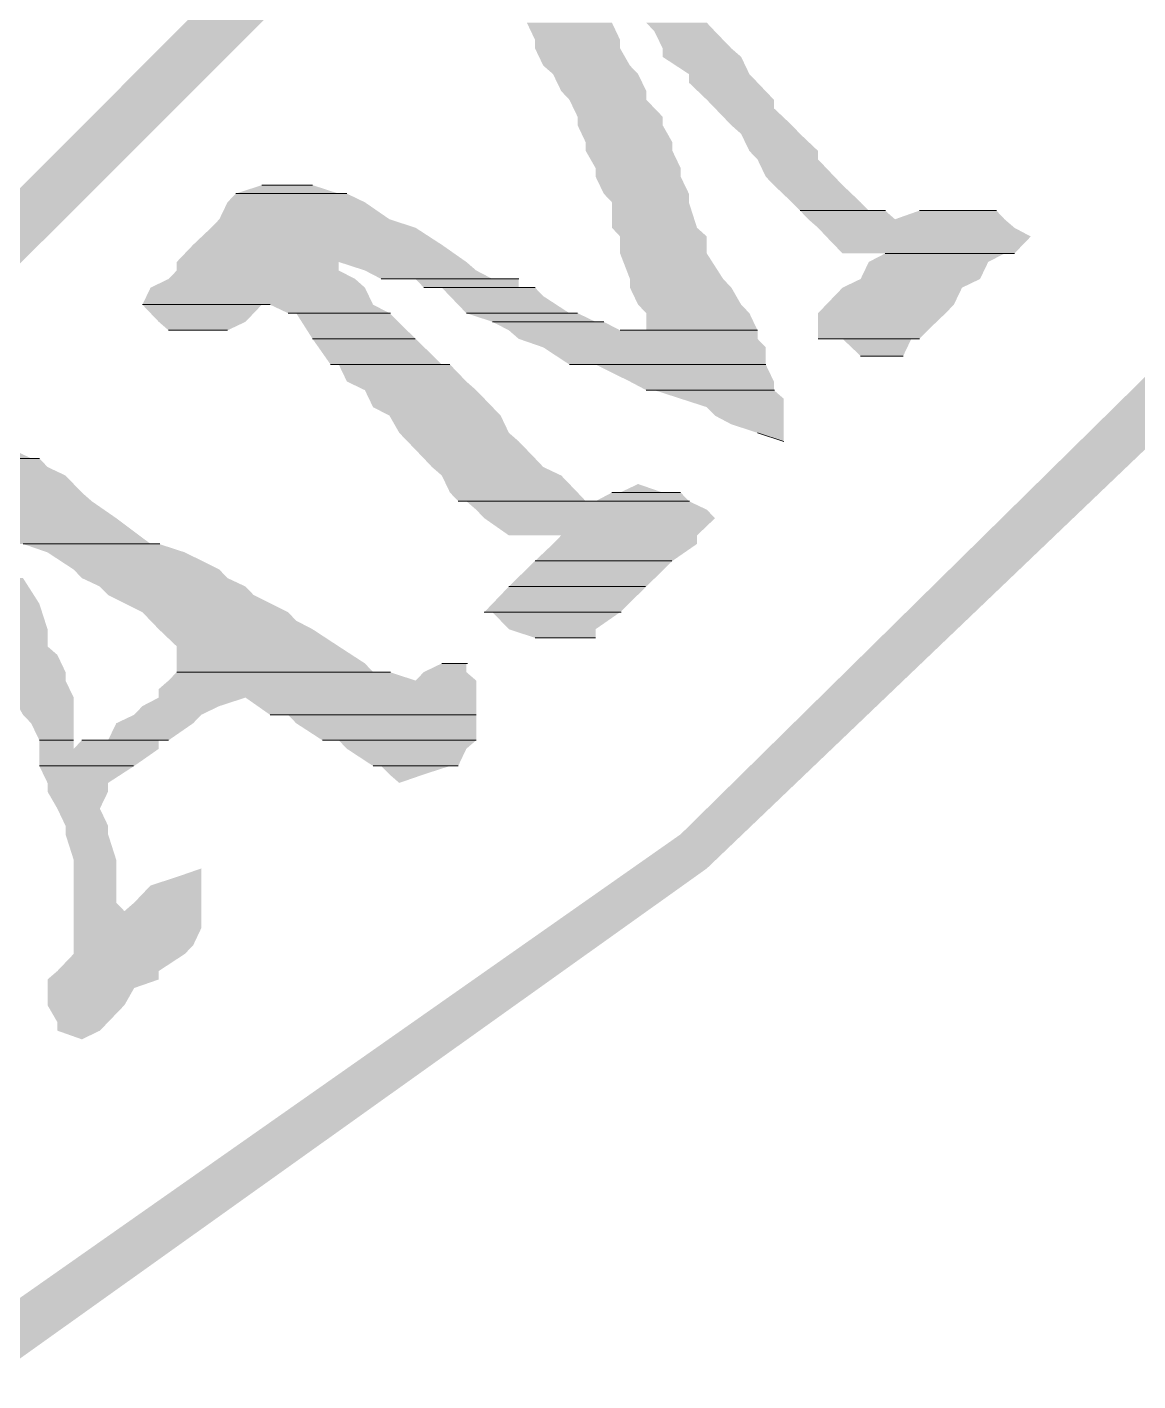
# Model space of a CAD drawing. Header units: inches. Extents: x 0.9 to 46, y 0.8 to 32.4.
# Drawn here: x 44.3567 to 44.5734, y 8.2515 to 8.5157 of the extents above; entities that cross this region are included whole.
import ezdxf

# ---------------------------------------------------------------- set-up
doc = ezdxf.new("R2010")
doc.units = ezdxf.units.IN
doc.header["$MEASUREMENT"] = 0
doc.layers.add('PDF_Geometry', color=7, linetype='Continuous')
doc.layers.add('PDF_Solid Fills', color=7, linetype='Continuous')

msp = doc.modelspace()

# ---------------------------------------------------------------- linework, layer by layer
at = {"layer": 'PDF_Geometry', "lineweight": 9}
for points in [[(44.39743, 8.48318), (44.41909, 8.48318)], [(44.39743, 8.48318), (44.41912, 8.48318)], [(44.40764, 8.48484), (44.40253, 8.48484), (44.41242, 8.48484)], [(44.5075, 8.47987), (44.52416, 8.47987)], [(44.5075, 8.47987), (44.52409, 8.47987)], [(44.53589, 8.47987), (44.53079, 8.47987), (44.54579, 8.47987)], [(44.53589, 8.47987), (44.54579, 8.47987)], [(44.52601, 8.47151), (44.52409, 8.47151), (44.54738, 8.47151)], [(44.52601, 8.47151), (44.5493, 8.47151), (44.54738, 8.47151)], [(44.42582, 8.46653), (44.44911, 8.46653)], [(44.42582, 8.46653), (44.44911, 8.46653)], [(44.42742, 8.46653), (44.45262, 8.46653)], [(44.42742, 8.46653), (44.45262, 8.46653)], [(44.43412, 8.46484), (44.45581, 8.46484)], [(44.43412, 8.46484), (44.45581, 8.46484)], [(44.37924, 8.46152), (44.40257, 8.46152)], [(44.37924, 8.46152), (44.40412, 8.46152), (44.40253, 8.46152)], [(44.40764, 8.45986), (44.42742, 8.45986)], [(44.40764, 8.45986), (44.42764, 8.45986)], [(44.44241, 8.45986), (44.46407, 8.45986)], [(44.44241, 8.45986), (44.46411, 8.45986)], [(44.38434, 8.45651), (44.39424, 8.45651)], [(44.38434, 8.45651), (44.39583, 8.45651), (44.39424, 8.45651)], [(44.44752, 8.45817), (44.46918, 8.45817)], [(44.44752, 8.45817), (44.46921, 8.45817)], [(44.47751, 8.45651), (44.4724, 8.45651), (44.4992, 8.45651)], [(44.47751, 8.45651), (44.49917, 8.45651)], [(44.41242, 8.45485), (44.43243, 8.45485)], [(44.41242, 8.45485), (44.43243, 8.45485)], [(44.51101, 8.45485), (44.5292, 8.45485)], [(44.51101, 8.45485), (44.53079, 8.45485), (44.5292, 8.45485)], [(44.51931, 8.4515), (44.5276, 8.4515), (44.5209, 8.4515)], [(44.41593, 8.44984), (44.43922, 8.44984)], [(44.41593, 8.44984), (44.43922, 8.44984)], [(44.46251, 8.44984), (44.5008, 8.44984)], [(44.46251, 8.44984), (44.50085, 8.44984)], [(44.47751, 8.44483), (44.50239, 8.44483)], [(44.47751, 8.44483), (44.50251, 8.44483)], [(44.4992, 8.43651), (44.50431, 8.43485), (44.50431, 8.43485)], [(44.33904, 8.43153), (44.33744, 8.43153), (44.35914, 8.43153)], [(44.33904, 8.43153), (44.35914, 8.43153)], [(44.4724, 8.42486), (44.47081, 8.42486), (44.48421, 8.42486)], [(44.4724, 8.42486), (44.48421, 8.42486)], [(44.44082, 8.42317), (44.4657, 8.42317)], [(44.44082, 8.42317), (44.46582, 8.42317)], [(44.46762, 8.42317), (44.4657, 8.42317), (44.48581, 8.42317)], [(44.46762, 8.42317), (44.48595, 8.42317)], [(44.35595, 8.41484), (44.38261, 8.41484)], [(44.35595, 8.41484), (44.38243, 8.41484)], [(44.45581, 8.41152), (44.48248, 8.41152)], [(44.45581, 8.41152), (44.48248, 8.41152)], [(44.45071, 8.40652), (44.47738, 8.40652)], [(44.45071, 8.40652), (44.47738, 8.40652)], [(44.44592, 8.40151), (44.4724, 8.40151)], [(44.44592, 8.40151), (44.47259, 8.40151)], [(44.45581, 8.3965), (44.46251, 8.3965)], [(44.45581, 8.3965), (44.46762, 8.3965), (44.46251, 8.3965)], [(44.43763, 8.39152), (44.44264, 8.39152)], [(44.38594, 8.38983), (44.4276, 8.38983)], [(44.38594, 8.38983), (44.42742, 8.38983)], [(44.40412, 8.3815), (44.44433, 8.3815)], [(44.40412, 8.3815), (44.44412, 8.3815)], [(44.35914, 8.37652), (44.36581, 8.37652)], [(44.35914, 8.37652), (44.36581, 8.37652)], [(44.37254, 8.37652), (44.36743, 8.37652), (44.38243, 8.37652)], [(44.37254, 8.37652), (44.38434, 8.37652), (44.38243, 8.37652)], [(44.41434, 8.37652), (44.44433, 8.37652)], [(44.41434, 8.37652), (44.44433, 8.37652)], [(44.35914, 8.37151), (44.37747, 8.37151)], [(44.35914, 8.37151), (44.37747, 8.37151)], [(44.42422, 8.37151), (44.43922, 8.37151)], [(44.42422, 8.37151), (44.44082, 8.37151), (44.43922, 8.37151)]]:
    msp.add_lwpolyline(points, close=True, dxfattribs=at)
at = {"layer": 'PDF_Solid Fills', "lineweight": 9, "transparency": 33554559}
for points in [[(44.34765, 8.47652), (44.35403, 8.46819), (44.43412, 8.56317)], [(44.35403, 8.46819), (44.43412, 8.56317), (44.44241, 8.5565)], [(44.45422, 8.51653), (44.45581, 8.51318), (44.4724, 8.51318)], [(44.45422, 8.51653), (44.47081, 8.51653), (44.4724, 8.51318)], [(44.47751, 8.51653), (44.4791, 8.51483), (44.49091, 8.51483)], [(44.47751, 8.51653), (44.48931, 8.51653), (44.49091, 8.51483)], [(44.4791, 8.51483), (44.4807, 8.51152), (44.4941, 8.51152)], [(44.4791, 8.51483), (44.49091, 8.51483), (44.4941, 8.51152)], [(44.45581, 8.51318), (44.45581, 8.51152), (44.4724, 8.51152)], [(44.45581, 8.51318), (44.4724, 8.51318), (44.4724, 8.51152)], [(44.45581, 8.51152), (44.45741, 8.50817), (44.47432, 8.50817)], [(44.45581, 8.51152), (44.4724, 8.51152), (44.47432, 8.50817)], [(44.4807, 8.51152), (44.4807, 8.50986), (44.49601, 8.50986)], [(44.4807, 8.51152), (44.4941, 8.51152), (44.49601, 8.50986)], [(44.4807, 8.50986), (44.48581, 8.50651), (44.49761, 8.50651)], [(44.4807, 8.50986), (44.49601, 8.50986), (44.49761, 8.50651)], [(44.45741, 8.50817), (44.45932, 8.50651), (44.47591, 8.50651)], [(44.45741, 8.50817), (44.47432, 8.50817), (44.47591, 8.50651)], [(44.45932, 8.50651), (44.46092, 8.50319), (44.47751, 8.50319)], [(44.45932, 8.50651), (44.47591, 8.50651), (44.47751, 8.50319)], [(44.48581, 8.50651), (44.48581, 8.50485), (44.4992, 8.50485)], [(44.48581, 8.50651), (44.49761, 8.50651), (44.4992, 8.50485)], [(44.48581, 8.50485), (44.48931, 8.5015), (44.50239, 8.5015)], [(44.48581, 8.50485), (44.4992, 8.50485), (44.50239, 8.5015)], [(44.46092, 8.50319), (44.46251, 8.5015), (44.47751, 8.5015)], [(44.46092, 8.50319), (44.47751, 8.50319), (44.47751, 8.5015)], [(44.46251, 8.5015), (44.46411, 8.49818), (44.4807, 8.49818)], [(44.46251, 8.5015), (44.47751, 8.5015), (44.4807, 8.49818)], [(44.48931, 8.5015), (44.49091, 8.49984), (44.50239, 8.49984)], [(44.48931, 8.5015), (44.50239, 8.5015), (44.50239, 8.49984)], [(44.46411, 8.49818), (44.46411, 8.49652), (44.4807, 8.49652)], [(44.46411, 8.49818), (44.4807, 8.49818), (44.4807, 8.49652)], [(44.49091, 8.49984), (44.4941, 8.49652), (44.50591, 8.49652)], [(44.49091, 8.49984), (44.50239, 8.49984), (44.50591, 8.49652)], [(44.46411, 8.49652), (44.4657, 8.49317), (44.48261, 8.49317)], [(44.46411, 8.49652), (44.4807, 8.49652), (44.48261, 8.49317)], [(44.4941, 8.49652), (44.49601, 8.49483), (44.5075, 8.49483)], [(44.4941, 8.49652), (44.50591, 8.49652), (44.5075, 8.49483)], [(44.4657, 8.49317), (44.4657, 8.49151), (44.48261, 8.49151)], [(44.4657, 8.49317), (44.48261, 8.49317), (44.48261, 8.49151)], [(44.49601, 8.49483), (44.49761, 8.49151), (44.51101, 8.49151)], [(44.49601, 8.49483), (44.5075, 8.49483), (44.51101, 8.49151)], [(44.4657, 8.49151), (44.46762, 8.48816), (44.48421, 8.48816)], [(44.4657, 8.49151), (44.48261, 8.49151), (44.48421, 8.48816)], [(44.49761, 8.49151), (44.4992, 8.48985), (44.51101, 8.48985)], [(44.49761, 8.49151), (44.51101, 8.49151), (44.51101, 8.48985)], [(44.46762, 8.48816), (44.46762, 8.4865), (44.48421, 8.4865)], [(44.46762, 8.48816), (44.48421, 8.48816), (44.48421, 8.4865)], [(44.4992, 8.48985), (44.5008, 8.4865), (44.5142, 8.4865)], [(44.4992, 8.48985), (44.51101, 8.48985), (44.5142, 8.4865)], [(44.46762, 8.4865), (44.46921, 8.48318), (44.48581, 8.48318)], [(44.46762, 8.4865), (44.48421, 8.4865), (44.48581, 8.48318)], [(44.5008, 8.4865), (44.50239, 8.48484), (44.51579, 8.48484)], [(44.5008, 8.4865), (44.5142, 8.4865), (44.51579, 8.48484)], [(44.39743, 8.48318), (44.39583, 8.48149), (44.42263, 8.48149)], [(44.40253, 8.48484), (44.39743, 8.48318), (44.41753, 8.48318)], [(44.39743, 8.48318), (44.41912, 8.48318), (44.42263, 8.48149)], [(44.40253, 8.48484), (44.41242, 8.48484), (44.41753, 8.48318)], [(44.46921, 8.48318), (44.47081, 8.48149), (44.48581, 8.48149)], [(44.46921, 8.48318), (44.48581, 8.48318), (44.48581, 8.48149)], [(44.50239, 8.48484), (44.50591, 8.48149), (44.51931, 8.48149)], [(44.50239, 8.48484), (44.51579, 8.48484), (44.51931, 8.48149)], [(44.39583, 8.48149), (44.39424, 8.47818), (44.42742, 8.47818)], [(44.39583, 8.48149), (44.42263, 8.48149), (44.42742, 8.47818)], [(44.47081, 8.48149), (44.47081, 8.47652), (44.4874, 8.47652)], [(44.47081, 8.48149), (44.48581, 8.48149), (44.4874, 8.47652)], [(44.50591, 8.48149), (44.5075, 8.47987), (44.5209, 8.47987)], [(44.50591, 8.48149), (44.51931, 8.48149), (44.5209, 8.47987)], [(44.5075, 8.47987), (44.5091, 8.47818), (44.52601, 8.47818)], [(44.5075, 8.47987), (44.52409, 8.47987), (44.52601, 8.47818)], [(44.53079, 8.47987), (44.52601, 8.47818), (44.54738, 8.47818)], [(44.53079, 8.47987), (44.54579, 8.47987), (44.54738, 8.47818)], [(44.39424, 8.47818), (44.39264, 8.47652), (44.43252, 8.47652)], [(44.39424, 8.47818), (44.42742, 8.47818), (44.43252, 8.47652)], [(44.5091, 8.47818), (44.51101, 8.47652), (44.5493, 8.47652)], [(44.5091, 8.47818), (44.54738, 8.47818), (44.5493, 8.47652)], [(44.39264, 8.47652), (44.38913, 8.4732), (44.43763, 8.4732)], [(44.39264, 8.47652), (44.43252, 8.47652), (44.43763, 8.4732)], [(44.47081, 8.47652), (44.4724, 8.47482), (44.48931, 8.47482)], [(44.47081, 8.47652), (44.4874, 8.47652), (44.48931, 8.47482)], [(44.4724, 8.47482), (44.4724, 8.47151), (44.48931, 8.47151)], [(44.4724, 8.47482), (44.48931, 8.47482), (44.48931, 8.47151)], [(44.51101, 8.47652), (44.5126, 8.47482), (44.55249, 8.47482)], [(44.51101, 8.47652), (44.5493, 8.47652), (44.55249, 8.47482)], [(44.5126, 8.47482), (44.51579, 8.47151), (44.5493, 8.47151)], [(44.5126, 8.47482), (44.55249, 8.47482), (44.5493, 8.47151)], [(44.38913, 8.4732), (44.38594, 8.46985), (44.44241, 8.46985)], [(44.38913, 8.4732), (44.43763, 8.4732), (44.44241, 8.46985)], [(44.38594, 8.46985), (44.38594, 8.46819), (44.41753, 8.46819)], [(44.38594, 8.46985), (44.41753, 8.46985), (44.41753, 8.46819)], [(44.41753, 8.46985), (44.42263, 8.46819), (44.44433, 8.46819)], [(44.41753, 8.46985), (44.44241, 8.46985), (44.44433, 8.46819)], [(44.4724, 8.47151), (44.47432, 8.46653), (44.4925, 8.46653)], [(44.4724, 8.47151), (44.48931, 8.47151), (44.4925, 8.46653)], [(44.5209, 8.46985), (44.51931, 8.46653), (44.5426, 8.46653)], [(44.52409, 8.47151), (44.5209, 8.46985), (44.54419, 8.46985)], [(44.5209, 8.46985), (44.54419, 8.46985), (44.5426, 8.46653)], [(44.52409, 8.47151), (44.54738, 8.47151), (44.54419, 8.46985)], [(44.38434, 8.46653), (44.38083, 8.46484), (44.42263, 8.46484)], [(44.38594, 8.46819), (44.38434, 8.46653), (44.42072, 8.46653)], [(44.38434, 8.46653), (44.42072, 8.46653), (44.42263, 8.46484)], [(44.38594, 8.46819), (44.41753, 8.46819), (44.42072, 8.46653)], [(44.42263, 8.46819), (44.42582, 8.46653), (44.44752, 8.46653)], [(44.42263, 8.46819), (44.44433, 8.46819), (44.44752, 8.46653)], [(44.43252, 8.46653), (44.43412, 8.46484), (44.45262, 8.46484)], [(44.43252, 8.46653), (44.45262, 8.46653), (44.45262, 8.46484)], [(44.47432, 8.46653), (44.47432, 8.46484), (44.4941, 8.46484)], [(44.47432, 8.46653), (44.4925, 8.46653), (44.4941, 8.46484)], [(44.51931, 8.46653), (44.51579, 8.46484), (44.53909, 8.46484)], [(44.51931, 8.46653), (44.5426, 8.46653), (44.53909, 8.46484)], [(44.38083, 8.46484), (44.37924, 8.46152), (44.42422, 8.46152)], [(44.38083, 8.46484), (44.42263, 8.46484), (44.42422, 8.46152)], [(44.43763, 8.46484), (44.43922, 8.46318), (44.45741, 8.46318)], [(44.43763, 8.46484), (44.45581, 8.46484), (44.45741, 8.46318)], [(44.47432, 8.46484), (44.47591, 8.46152), (44.49601, 8.46152)], [(44.47432, 8.46484), (44.4941, 8.46484), (44.49601, 8.46152)], [(44.51579, 8.46484), (44.5126, 8.46152), (44.53749, 8.46152)], [(44.51579, 8.46484), (44.53909, 8.46484), (44.53749, 8.46152)], [(44.37924, 8.46152), (44.38243, 8.45817), (44.39934, 8.45817)], [(44.37924, 8.46152), (44.40253, 8.46152), (44.39934, 8.45817)], [(44.40412, 8.46152), (44.40764, 8.45986), (44.42742, 8.45986)], [(44.40412, 8.46152), (44.42422, 8.46152), (44.42742, 8.45986)], [(44.43922, 8.46318), (44.44241, 8.45986), (44.46251, 8.45986)], [(44.43922, 8.46318), (44.45741, 8.46318), (44.46251, 8.45986)], [(44.47591, 8.46152), (44.47751, 8.45986), (44.49761, 8.45986)], [(44.47591, 8.46152), (44.49601, 8.46152), (44.49761, 8.45986)], [(44.48421, 8.35818), (44.48931, 8.35151), (44.59077, 8.46318)], [(44.48931, 8.35151), (44.59077, 8.46318), (44.59907, 8.45651)], [(44.5126, 8.46152), (44.51101, 8.45986), (44.53589, 8.45986)], [(44.5126, 8.46152), (44.53749, 8.46152), (44.53589, 8.45986)], [(44.40923, 8.45986), (44.41242, 8.45485), (44.43252, 8.45485)], [(44.40923, 8.45986), (44.42742, 8.45986), (44.43252, 8.45485)], [(44.44241, 8.45986), (44.44752, 8.45817), (44.46762, 8.45817)], [(44.44241, 8.45986), (44.46411, 8.45986), (44.46762, 8.45817)], [(44.47751, 8.45986), (44.47751, 8.45651), (44.4992, 8.45651)], [(44.47751, 8.45986), (44.49761, 8.45986), (44.4992, 8.45651)], [(44.51101, 8.45986), (44.51101, 8.45651), (44.53239, 8.45651)], [(44.51101, 8.45986), (44.53589, 8.45986), (44.53239, 8.45651)], [(44.38243, 8.45817), (44.38434, 8.45651), (44.39583, 8.45651)], [(44.38243, 8.45817), (44.39934, 8.45817), (44.39583, 8.45651)], [(44.44752, 8.45817), (44.45071, 8.45651), (44.4724, 8.45651)], [(44.44752, 8.45817), (44.46921, 8.45817), (44.4724, 8.45651)], [(44.45071, 8.45651), (44.45262, 8.45485), (44.4992, 8.45485)], [(44.45071, 8.45651), (44.4992, 8.45651), (44.4992, 8.45485)], [(44.51101, 8.45651), (44.51101, 8.45485), (44.53079, 8.45485)], [(44.51101, 8.45651), (44.53239, 8.45651), (44.53079, 8.45485)], [(44.41242, 8.45485), (44.41593, 8.44984), (44.43763, 8.44984)], [(44.41242, 8.45485), (44.43252, 8.45485), (44.43763, 8.44984)], [(44.45262, 8.45485), (44.45741, 8.45319), (44.5008, 8.45319)], [(44.45262, 8.45485), (44.4992, 8.45485), (44.5008, 8.45319)], [(44.51579, 8.45485), (44.51931, 8.4515), (44.5276, 8.4515)], [(44.51579, 8.45485), (44.5292, 8.45485), (44.5276, 8.4515)], [(44.45741, 8.45319), (44.46251, 8.44984), (44.5008, 8.44984)], [(44.45741, 8.45319), (44.5008, 8.45319), (44.5008, 8.44984)], [(44.41753, 8.44984), (44.41912, 8.44652), (44.44241, 8.44652)], [(44.41753, 8.44984), (44.43922, 8.44984), (44.44241, 8.44652)], [(44.46762, 8.44984), (44.47432, 8.44652), (44.50239, 8.44652)], [(44.46762, 8.44984), (44.5008, 8.44984), (44.50239, 8.44652)], [(44.41912, 8.44652), (44.42263, 8.44483), (44.44433, 8.44483)], [(44.41912, 8.44652), (44.44241, 8.44652), (44.44433, 8.44483)], [(44.47432, 8.44652), (44.47751, 8.44483), (44.50239, 8.44483)], [(44.47432, 8.44652), (44.50239, 8.44652), (44.50239, 8.44483)], [(44.42263, 8.44483), (44.42422, 8.44152), (44.44752, 8.44152)], [(44.42263, 8.44483), (44.44433, 8.44483), (44.44752, 8.44152)], [(44.4791, 8.44483), (44.48421, 8.44317), (44.50431, 8.44317)], [(44.4791, 8.44483), (44.50239, 8.44483), (44.50431, 8.44317)], [(44.48421, 8.44317), (44.48931, 8.44152), (44.50431, 8.44152)], [(44.48421, 8.44317), (44.50431, 8.44317), (44.50431, 8.44152)], [(44.42422, 8.44152), (44.42742, 8.43986), (44.44911, 8.43986)], [(44.42422, 8.44152), (44.44752, 8.44152), (44.44911, 8.43986)], [(44.48931, 8.44152), (44.49091, 8.43986), (44.50431, 8.43986)], [(44.48931, 8.44152), (44.50431, 8.44152), (44.50431, 8.43986)], [(44.42742, 8.43986), (44.42933, 8.43651), (44.45071, 8.43651)], [(44.42742, 8.43986), (44.44911, 8.43986), (44.45071, 8.43651)], [(44.49091, 8.43986), (44.4941, 8.43817), (44.50431, 8.43817)], [(44.49091, 8.43986), (44.50431, 8.43986), (44.50431, 8.43817)], [(44.4941, 8.43817), (44.4992, 8.43651), (44.50431, 8.43651)], [(44.4941, 8.43817), (44.50431, 8.43817), (44.50431, 8.43651)], [(44.42933, 8.43651), (44.43093, 8.43485), (44.45262, 8.43485)], [(44.42933, 8.43651), (44.45071, 8.43651), (44.45262, 8.43485)], [(44.43093, 8.43485), (44.43412, 8.43153), (44.45581, 8.43153)], [(44.43093, 8.43485), (44.45262, 8.43485), (44.45581, 8.43153)], [(44.4992, 8.43651), (44.50431, 8.43651), (44.50431, 8.43485)], [(44.34414, 8.43319), (44.33904, 8.43153), (44.35754, 8.43153)], [(44.34414, 8.43319), (44.35403, 8.43319), (44.35754, 8.43153)], [(44.33744, 8.43153), (44.33266, 8.42984), (44.36073, 8.42984)], [(44.33266, 8.42984), (44.33266, 8.42818), (44.36424, 8.42818)], [(44.33266, 8.42984), (44.36073, 8.42984), (44.36424, 8.42818)], [(44.33744, 8.43153), (44.35914, 8.43153), (44.36073, 8.42984)], [(44.43412, 8.43153), (44.43571, 8.42984), (44.45741, 8.42984)], [(44.43412, 8.43153), (44.45581, 8.43153), (44.45741, 8.42984)], [(44.43571, 8.42984), (44.43763, 8.42818), (44.46092, 8.42818)], [(44.43571, 8.42984), (44.45741, 8.42984), (44.46092, 8.42818)], [(44.33266, 8.42818), (44.33074, 8.42486), (44.36743, 8.42486)], [(44.33266, 8.42818), (44.36424, 8.42818), (44.36743, 8.42486)], [(44.43763, 8.42818), (44.43922, 8.42486), (44.46411, 8.42486)], [(44.43763, 8.42818), (44.46092, 8.42818), (44.46411, 8.42486)], [(44.33074, 8.42486), (44.32915, 8.42317), (44.36935, 8.42317)], [(44.33074, 8.42486), (44.36743, 8.42486), (44.36935, 8.42317)], [(44.43922, 8.42486), (44.44082, 8.42317), (44.4657, 8.42317)], [(44.43922, 8.42486), (44.46411, 8.42486), (44.4657, 8.42317)], [(44.47081, 8.42486), (44.46762, 8.42317), (44.48581, 8.42317)], [(44.47081, 8.42486), (44.48421, 8.42486), (44.48581, 8.42317)], [(44.47591, 8.42652), (44.4724, 8.42486), (44.4807, 8.42486)], [(44.32915, 8.42317), (44.32915, 8.41985), (44.37414, 8.41985)], [(44.32915, 8.42317), (44.36935, 8.42317), (44.37414, 8.41985)], [(44.44241, 8.42317), (44.44433, 8.42151), (44.48931, 8.42151)], [(44.44241, 8.42317), (44.48581, 8.42317), (44.48931, 8.42151)], [(44.32915, 8.41985), (44.32915, 8.41484), (44.38083, 8.41484)], [(44.32915, 8.41985), (44.37414, 8.41985), (44.38083, 8.41484)], [(44.44433, 8.42151), (44.44592, 8.41985), (44.49091, 8.41985)], [(44.44433, 8.42151), (44.48931, 8.42151), (44.49091, 8.41985)], [(44.44592, 8.41985), (44.45071, 8.4165), (44.4874, 8.4165)], [(44.44592, 8.41985), (44.49091, 8.41985), (44.4874, 8.4165)], [(44.46092, 8.4165), (44.45932, 8.41484), (44.4874, 8.41484)], [(44.46092, 8.4165), (44.4874, 8.4165), (44.4874, 8.41484)], [(44.35595, 8.41484), (44.36073, 8.41318), (44.38753, 8.41318)], [(44.35595, 8.41484), (44.38243, 8.41484), (44.38753, 8.41318)], [(44.45932, 8.41484), (44.45581, 8.41152), (44.48261, 8.41152)], [(44.45932, 8.41484), (44.4874, 8.41484), (44.48261, 8.41152)], [(44.36073, 8.41318), (44.36584, 8.40983), (44.39424, 8.40983)], [(44.36073, 8.41318), (44.38753, 8.41318), (44.39424, 8.40983)], [(44.45581, 8.41152), (44.45071, 8.40652), (44.47751, 8.40652)], [(44.45581, 8.41152), (44.48261, 8.41152), (44.47751, 8.40652)], [(44.36584, 8.40983), (44.36743, 8.40817), (44.39583, 8.40817)], [(44.36584, 8.40983), (44.39424, 8.40983), (44.39583, 8.40817)], [(44.34925, 8.40817), (44.35084, 8.40316), (44.35914, 8.40316)], [(44.34925, 8.40817), (44.35595, 8.40817), (44.35914, 8.40316)], [(44.36743, 8.40817), (44.37094, 8.40652), (44.39934, 8.40652)], [(44.36743, 8.40817), (44.39583, 8.40817), (44.39934, 8.40652)], [(44.37094, 8.40652), (44.37254, 8.40486), (44.40093, 8.40486)], [(44.37094, 8.40652), (44.39934, 8.40652), (44.40093, 8.40486)], [(44.45071, 8.40652), (44.44592, 8.40151), (44.4724, 8.40151)], [(44.45071, 8.40652), (44.47751, 8.40652), (44.4724, 8.40151)], [(44.35084, 8.40316), (44.35244, 8.39819), (44.36073, 8.39819)], [(44.35084, 8.40316), (44.35914, 8.40316), (44.36073, 8.39819)], [(44.37254, 8.40486), (44.37924, 8.40151), (44.40764, 8.40151)], [(44.37254, 8.40486), (44.40093, 8.40486), (44.40764, 8.40151)], [(44.37924, 8.40151), (44.38083, 8.39985), (44.40923, 8.39985)], [(44.37924, 8.40151), (44.40764, 8.40151), (44.40923, 8.39985)], [(44.44752, 8.40151), (44.45071, 8.39819), (44.46762, 8.39819)], [(44.44752, 8.40151), (44.4724, 8.40151), (44.46762, 8.39819)], [(44.35244, 8.39819), (44.35244, 8.39484), (44.36073, 8.39484)], [(44.35244, 8.39819), (44.36073, 8.39819), (44.36073, 8.39484)], [(44.38083, 8.39985), (44.38243, 8.39819), (44.41242, 8.39819)], [(44.38083, 8.39985), (44.40923, 8.39985), (44.41242, 8.39819)], [(44.38243, 8.39819), (44.38594, 8.39484), (44.41753, 8.39484)], [(44.38243, 8.39819), (44.41242, 8.39819), (44.41753, 8.39484)], [(44.45071, 8.39819), (44.45581, 8.3965), (44.46762, 8.3965)], [(44.45071, 8.39819), (44.46762, 8.39819), (44.46762, 8.3965)], [(44.35244, 8.39484), (44.35244, 8.39318), (44.36265, 8.39318)], [(44.35244, 8.39484), (44.36073, 8.39484), (44.36265, 8.39318)], [(44.35244, 8.39318), (44.35244, 8.38983), (44.36424, 8.38983)], [(44.35244, 8.39318), (44.36265, 8.39318), (44.36424, 8.38983)], [(44.38594, 8.39484), (44.38594, 8.39152), (44.42263, 8.39152)], [(44.38594, 8.39484), (44.41753, 8.39484), (44.42263, 8.39152)], [(44.38594, 8.39152), (44.38594, 8.38983), (44.42422, 8.38983)], [(44.38594, 8.39152), (44.42263, 8.39152), (44.42422, 8.38983)], [(44.43763, 8.39152), (44.43412, 8.38983), (44.44241, 8.38983)], [(44.43763, 8.39152), (44.44241, 8.39152), (44.44241, 8.38983)], [(44.35244, 8.38983), (44.35403, 8.38817), (44.36424, 8.38817)], [(44.35244, 8.38983), (44.36424, 8.38983), (44.36424, 8.38817)], [(44.35403, 8.38817), (44.35403, 8.38485), (44.36584, 8.38485)], [(44.35403, 8.38817), (44.36424, 8.38817), (44.36584, 8.38485)], [(44.38434, 8.38817), (44.38243, 8.38651), (44.44433, 8.38651)], [(44.38594, 8.38983), (44.38434, 8.38817), (44.43252, 8.38817)], [(44.38434, 8.38817), (44.44433, 8.38817), (44.44433, 8.38651)], [(44.38594, 8.38983), (44.42742, 8.38983), (44.43252, 8.38817)], [(44.43412, 8.38983), (44.43252, 8.38817), (44.44433, 8.38817)], [(44.43412, 8.38983), (44.44241, 8.38983), (44.44433, 8.38817)], [(44.35403, 8.38485), (44.35595, 8.3815), (44.36584, 8.3815)], [(44.35403, 8.38485), (44.36584, 8.38485), (44.36584, 8.3815)], [(44.38243, 8.38485), (44.37924, 8.38319), (44.39424, 8.38319)], [(44.38243, 8.38651), (44.38243, 8.38485), (44.44433, 8.38485)], [(44.38243, 8.38651), (44.44433, 8.38651), (44.44433, 8.38485)], [(44.38243, 8.38485), (44.39934, 8.38485), (44.39424, 8.38319)], [(44.39934, 8.38485), (44.40412, 8.3815), (44.44433, 8.3815)], [(44.39934, 8.38485), (44.44433, 8.38485), (44.44433, 8.3815)], [(44.37924, 8.38319), (44.37764, 8.3815), (44.39072, 8.3815)], [(44.37924, 8.38319), (44.39424, 8.38319), (44.39072, 8.3815)], [(44.35595, 8.3815), (44.35754, 8.37984), (44.36584, 8.37984)], [(44.35595, 8.3815), (44.36584, 8.3815), (44.36584, 8.37984)], [(44.35754, 8.37984), (44.35914, 8.37652), (44.36584, 8.37652)], [(44.35754, 8.37984), (44.36584, 8.37984), (44.36584, 8.37652)], [(44.37414, 8.37984), (44.37254, 8.37652), (44.38434, 8.37652)], [(44.37764, 8.3815), (44.37414, 8.37984), (44.38913, 8.37984)], [(44.37414, 8.37984), (44.38913, 8.37984), (44.38434, 8.37652)], [(44.37764, 8.3815), (44.39072, 8.3815), (44.38913, 8.37984)], [(44.40764, 8.3815), (44.40923, 8.37984), (44.44433, 8.37984)], [(44.40764, 8.3815), (44.44433, 8.3815), (44.44433, 8.37984)], [(44.40923, 8.37984), (44.41434, 8.37652), (44.44433, 8.37652)], [(44.40923, 8.37984), (44.44433, 8.37984), (44.44433, 8.37652)], [(44.35914, 8.37652), (44.35914, 8.37486), (44.36584, 8.37486)], [(44.35914, 8.37652), (44.36584, 8.37652), (44.36584, 8.37486)], [(44.35914, 8.37486), (44.35914, 8.37151), (44.37764, 8.37151)], [(44.35914, 8.37486), (44.38243, 8.37486), (44.37764, 8.37151)], [(44.36743, 8.37652), (44.36584, 8.37486), (44.38243, 8.37486)], [(44.36743, 8.37652), (44.38243, 8.37652), (44.38243, 8.37486)], [(44.41753, 8.37652), (44.41912, 8.37486), (44.44241, 8.37486)], [(44.41753, 8.37652), (44.44433, 8.37652), (44.44241, 8.37486)], [(44.41912, 8.37486), (44.42422, 8.37151), (44.44082, 8.37151)], [(44.41912, 8.37486), (44.44241, 8.37486), (44.44082, 8.37151)], [(44.35914, 8.37151), (44.36073, 8.3682), (44.37254, 8.3682)], [(44.35914, 8.37151), (44.37764, 8.37151), (44.37254, 8.3682)], [(44.42582, 8.37151), (44.42742, 8.36986), (44.43412, 8.36986)], [(44.42582, 8.37151), (44.43922, 8.37151), (44.43412, 8.36986)], [(44.42742, 8.36986), (44.43412, 8.36986), (44.42933, 8.3682)], [(44.36073, 8.3682), (44.36073, 8.36651), (44.37254, 8.36651)], [(44.36073, 8.3682), (44.37254, 8.3682), (44.37254, 8.36651)], [(44.36073, 8.36651), (44.36265, 8.36319), (44.37094, 8.36319)], [(44.36073, 8.36651), (44.37254, 8.36651), (44.37094, 8.36319)], [(44.36265, 8.36319), (44.36424, 8.35984), (44.37254, 8.35984)], [(44.36265, 8.36319), (44.37094, 8.36319), (44.37254, 8.35984)], [(44.34414, 8.25984), (44.34925, 8.25152), (44.48421, 8.35818)], [(44.34925, 8.25152), (44.48421, 8.35818), (44.48931, 8.35151)], [(44.36424, 8.35984), (44.36424, 8.35818), (44.37254, 8.35818)], [(44.36424, 8.35984), (44.37254, 8.35984), (44.37254, 8.35818)], [(44.36424, 8.35818), (44.36584, 8.35317), (44.37414, 8.35317)], [(44.36424, 8.35818), (44.37254, 8.35818), (44.37414, 8.35317)], [(44.36584, 8.35317), (44.36584, 8.34985), (44.37414, 8.34985)], [(44.36584, 8.35317), (44.37414, 8.35317), (44.37414, 8.34985)], [(44.39072, 8.35151), (44.38594, 8.34985), (44.39072, 8.34985)], [(44.36584, 8.34985), (44.36584, 8.34819), (44.37414, 8.34819)], [(44.36584, 8.34985), (44.37414, 8.34985), (44.37414, 8.34819)], [(44.36584, 8.34819), (44.36584, 8.34484), (44.37414, 8.34484)], [(44.36584, 8.34819), (44.37414, 8.34819), (44.37414, 8.34484)], [(44.38083, 8.34819), (44.37764, 8.34484), (44.39072, 8.34484)], [(44.38594, 8.34985), (44.38083, 8.34819), (44.39072, 8.34819)], [(44.38083, 8.34819), (44.39072, 8.34819), (44.39072, 8.34484)], [(44.38594, 8.34985), (44.39072, 8.34985), (44.39072, 8.34819)], [(44.36584, 8.34484), (44.36584, 8.34318), (44.37573, 8.34318)], [(44.36584, 8.34484), (44.37414, 8.34484), (44.37573, 8.34318)], [(44.36584, 8.34318), (44.36584, 8.34152), (44.39072, 8.34152)], [(44.36584, 8.34318), (44.39072, 8.34318), (44.39072, 8.34152)], [(44.37764, 8.34484), (44.37573, 8.34318), (44.39072, 8.34318)], [(44.37764, 8.34484), (44.39072, 8.34484), (44.39072, 8.34318)], [(44.36584, 8.34152), (44.36584, 8.33986), (44.39072, 8.33986)], [(44.36584, 8.34152), (44.39072, 8.34152), (44.39072, 8.33986)], [(44.36584, 8.33986), (44.36584, 8.33651), (44.38913, 8.33651)], [(44.36584, 8.33986), (44.39072, 8.33986), (44.38913, 8.33651)], [(44.36584, 8.33485), (44.36265, 8.3315), (44.38243, 8.3315)], [(44.36584, 8.33651), (44.36584, 8.33485), (44.38753, 8.33485)], [(44.36584, 8.33651), (44.38913, 8.33651), (44.38753, 8.33485)], [(44.36584, 8.33485), (44.38753, 8.33485), (44.38243, 8.3315)], [(44.36265, 8.3315), (44.36073, 8.32985), (44.38243, 8.32985)], [(44.36073, 8.32985), (44.36073, 8.32819), (44.37764, 8.32819)], [(44.36073, 8.32985), (44.38243, 8.32985), (44.37764, 8.32819)], [(44.36265, 8.3315), (44.38243, 8.3315), (44.38243, 8.32985)], [(44.36073, 8.32819), (44.36073, 8.32484), (44.37573, 8.32484)], [(44.36073, 8.32819), (44.37764, 8.32819), (44.37573, 8.32484)], [(44.36073, 8.32484), (44.36265, 8.32152), (44.37254, 8.32152)], [(44.36073, 8.32484), (44.37573, 8.32484), (44.37254, 8.32152)], [(44.36265, 8.32152), (44.36265, 8.31986), (44.37094, 8.31986)], [(44.36265, 8.32152), (44.37254, 8.32152), (44.37094, 8.31986)], [(44.36265, 8.31986), (44.37094, 8.31986), (44.36743, 8.31817)]]:
    msp.add_solid(points, dxfattribs=at)

doc.saveas('drawing.dxf')
